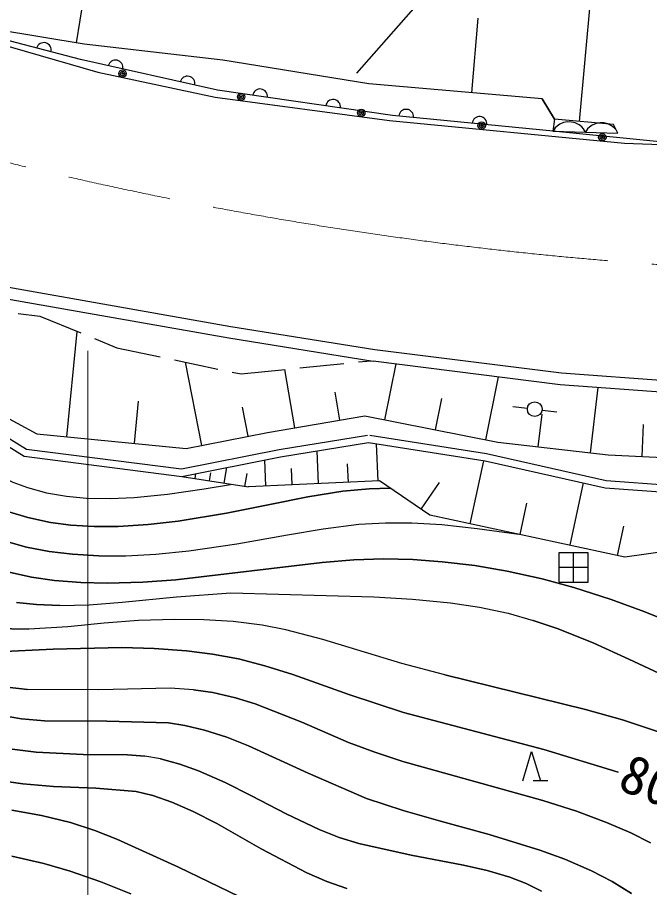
# Model space of a CAD drawing. Units: millimetres, scale not verified. Extents: x 40000 to 680000, y 20000 to 380000.
# Drawn here: x 328770 to 350195, y 243866 to 273366 of the extents above; entities that cross this region are included whole.
import ezdxf
from ezdxf.enums import TextEntityAlignment as Align

# ---------------------------------------------------------------- set-up
doc = ezdxf.new("R2010")
doc.units = ezdxf.units.MM
doc.header["$LTSCALE"] = 1000
doc.linetypes.add('CHAIN', pattern=[18.5, 12, -1.5, 3.5, -1.5])
for name, color, linetype, lineweight in [('M-BGD', 7, 'Continuous', 25), ('M-BMK', 2, 'CHAIN', 13), ('M-STR-HTXT', 7, 'Continuous', 13)]:
    doc.layers.add(name, color=color, linetype=linetype, lineweight=lineweight)
doc.styles.add('ＭＳ ゴシック', font='')
doc.styles.get('ＭＳ ゴシック').set_extended_font_data('MS Gothic')

msp = doc.modelspace()

# ---------------------------------------------------------------- linework, layer by layer
at = {"layer": 'M-BGD'}
for p, q in [((340269, 271474), (344555, 276352)), ((330771, 272500), (331278, 275593)), ((347818, 269836), (348275, 274881)), ((323882, 273701), (331499, 271512)), ((323882, 273701), (331499, 271512)), ((344172, 270814), (344388, 273338)), ((331033, 272457), (327347, 273061)), ((335737, 271919), (331033, 272457)), ((340680, 271113), (335737, 271919)), ((331499, 271512), (335467, 270663)), ((331499, 271512), (335467, 270663)), ((346555, 270611), (340680, 271113)), ((335467, 270663), (341386, 269874)), ((335467, 270663), (341386, 269874)), ((346976, 269913), (346555, 270611)), ((346555, 270611), (346976, 269913)), ((346555, 270611), (346976, 269913)), ((341386, 269874), (349350, 269103)), ((341386, 269874), (349350, 269103)), ((346976, 269913), (346912, 269509)), ((346976, 269913), (346912, 269509)), ((348973, 269732), (346976, 269913)), ((348973, 269732), (346976, 269913)), ((347059, 269681), (346991, 269617)), ((347059, 269681), (346991, 269617)), ((347149, 269744), (347059, 269681)), ((347149, 269744), (347059, 269681)), ((347283, 269806), (347149, 269744)), ((347283, 269806), (347149, 269744)), ((347415, 269824), (347283, 269806)), ((347415, 269824), (347283, 269806)), ((347547, 269820), (347415, 269824)), ((347547, 269820), (347415, 269824)), ((347678, 269794), (347547, 269820)), ((347678, 269794), (347547, 269820)), ((347808, 269724), (347678, 269794)), ((347808, 269724), (347678, 269794)), ((347894, 269656), (347808, 269724)), ((347894, 269656), (347808, 269724)), ((347958, 269588), (347894, 269656)), ((347958, 269588), (347894, 269656)), ((348158, 269648), (348090, 269584)), ((348158, 269648), (348090, 269584)), ((348248, 269711), (348158, 269648)), ((348248, 269711), (348158, 269648)), ((348382, 269773), (348248, 269711)), ((348382, 269773), (348248, 269711)), ((348515, 269791), (348382, 269773)), ((348515, 269791), (348382, 269773)), ((348647, 269787), (348515, 269791)), ((348647, 269787), (348515, 269791)), ((348778, 269761), (348647, 269787)), ((348778, 269761), (348647, 269787)), ((348908, 269691), (348778, 269761)), ((348908, 269691), (348778, 269761)), ((348994, 269623), (348908, 269691)), ((348994, 269623), (348908, 269691)), ((349121, 269443), (348973, 269732)), ((349121, 269443), (348973, 269732)), ((351017, 269095), (346912, 269509)), ((346912, 269509), (349121, 269443)), ((351017, 269095), (346912, 269509)), ((346912, 269509), (349121, 269443)), ((346991, 269617), (346922, 269509)), ((346991, 269617), (346922, 269509)), ((348021, 269476), (347958, 269588)), ((348021, 269476), (347958, 269588)), ((348090, 269584), (348021, 269476)), ((348090, 269584), (348021, 269476)), ((349058, 269555), (348994, 269623)), ((349058, 269555), (348994, 269623)), ((349121, 269443), (349058, 269555)), ((349121, 269443), (349058, 269555)), ((349350, 269103), (353365, 268951)), ((349350, 269103), (353365, 268951)), ((309136, 267633), (336005, 262892)), ((309136, 267633), (336005, 262892)), ((309643, 267137), (335939, 262498)), ((309643, 267137), (335939, 262498)), ((328800, 263326), (329536, 263241)), ((329536, 263241), (330922, 262669)), ((336005, 262892), (340882, 262113)), ((336005, 262892), (340882, 262113)), ((330450, 259151), (330799, 262720)), ((331385, 262478), (332138, 262167)), ((335939, 262498), (340825, 261717)), ((335939, 262498), (340825, 261717)), ((332138, 262167), (333605, 261858)), ((340882, 262113), (347209, 261313)), ((340882, 262113), (347209, 261313)), ((334095, 261755), (335563, 261446)), ((335015, 258858), (334466, 261677)), ((340332, 261686), (340750, 261729)), ((347169, 260915), (340825, 261717)), ((347169, 260915), (340825, 261717)), ((336353, 261279), (337845, 261432)), ((338174, 259451), (337836, 261431)), ((338342, 261483), (339834, 261635)), ((341227, 259720), (341604, 261621)), ((336052, 261342), (336353, 261279)), ((344650, 259041), (345075, 261181)), ((347209, 261313), (355684, 260689)), ((347209, 261313), (355684, 260689)), ((355671, 260289), (347169, 260915)), ((348197, 258600), (348452, 260820)), ((326872, 260631), (329434, 259250)), ((326872, 260631), (329434, 259250)), ((339702, 259711), (339539, 260666)), ((332736, 258928), (332876, 260357)), ((342939, 259380), (343151, 260450)), ((326715, 259895), (328997, 258488)), ((326715, 259895), (328997, 258488)), ((326821, 260124), (329083, 258729)), ((326821, 260124), (329083, 258729)), ((336592, 259165), (336400, 260151)), ((345558, 260180), (346054, 260117)), ((346421, 258804), (346549, 259914)), ((346550, 260055), (347046, 259992)), ((337245, 259292), (340547, 259855)), ((337245, 259292), (340547, 259855)), ((340547, 259855), (345052, 258961)), ((340547, 259855), (345052, 258961)), ((349938, 258478), (349989, 259568)), ((329434, 259250), (334492, 258756)), ((329434, 259250), (334492, 258756)), ((334492, 258756), (337245, 259292)), ((334492, 258756), (337245, 259292)), ((337644, 258717), (340631, 259203)), ((337644, 258717), (340631, 259203)), ((340711, 259203), (344669, 258577)), ((340711, 259203), (344669, 258577)), ((329083, 258729), (334336, 258061)), ((329083, 258729), (334336, 258061)), ((334336, 258061), (337644, 258717)), ((334336, 258061), (337644, 258717)), ((337688, 258471), (340672, 258956)), ((337688, 258471), (340672, 258956)), ((340672, 258956), (344622, 258331)), ((340672, 258956), (344622, 258331)), ((341002, 257649), (340944, 258913)), ((345052, 258961), (348794, 258532)), ((345052, 258961), (348794, 258532)), ((328997, 258488), (334345, 257808)), ((328997, 258488), (334345, 257808)), ((334345, 257808), (337688, 258471)), ((334345, 257808), (337688, 258471)), ((338980, 257556), (338929, 258673)), ((344669, 258577), (348726, 257671)), ((344669, 258577), (348726, 257671)), ((348794, 258532), (352275, 258368)), ((348794, 258532), (352275, 258368)), ((337194, 257475), (337153, 258365)), ((339991, 257603), (339962, 258235)), ((344116, 256200), (344577, 258338)), ((344622, 258331), (348689, 257423)), ((344622, 258331), (348689, 257423)), ((334792, 257737), (334818, 257902)), ((335285, 257658), (335328, 257923)), ((335779, 257579), (335864, 258109)), ((336483, 257467), (336553, 257907)), ((338087, 257516), (338061, 258074)), ((328610, 257609), (329108, 257425)), ((334345, 257808), (336604, 257448)), ((334345, 257808), (336604, 257448)), ((341041, 257651), (336604, 257448)), ((341041, 257651), (336604, 257448)), ((342753, 256494), (341041, 257651)), ((342753, 256494), (341041, 257651)), ((342458, 256693), (343071, 257599)), ((347503, 255469), (347960, 257586)), ((348726, 257671), (356748, 257057)), ((348726, 257671), (356748, 257057)), ((329108, 257425), (329762, 257248)), ((329762, 257248), (330431, 257132)), ((333854, 257208), (335103, 257389)), ((333854, 257208), (335103, 257389)), ((335103, 257389), (335994, 257534)), ((335103, 257389), (335994, 257534)), ((338615, 257114), (339796, 257302)), ((339796, 257302), (338615, 257114)), ((339796, 257302), (340686, 257384)), ((340686, 257384), (339796, 257302)), ((340686, 257384), (341406, 257404)), ((341406, 257404), (340686, 257384)), ((348689, 257423), (356729, 256808)), ((348689, 257423), (356729, 256808)), ((330431, 257132), (331115, 257070)), ((330431, 257132), (331115, 257070)), ((331115, 257070), (331912, 257056)), ((331115, 257070), (331912, 257056)), ((331912, 257056), (332722, 257093)), ((331912, 257056), (332722, 257093)), ((332722, 257093), (333854, 257208)), ((332722, 257093), (333854, 257208)), ((337329, 256856), (338615, 257114)), ((338615, 257114), (337329, 256856)), ((335854, 256561), (337329, 256856)), ((337329, 256856), (335854, 256561)), ((345809, 255835), (346038, 256893)), ((328483, 256604), (329126, 256409)), ((329126, 256409), (328483, 256604)), ((329126, 256409), (329894, 256247)), ((329894, 256247), (329126, 256409)), ((334220, 256290), (335854, 256561)), ((335854, 256561), (334220, 256290)), ((349360, 255068), (342753, 256494)), ((349360, 255068), (342753, 256494)), ((329894, 256247), (330579, 256157)), ((330579, 256157), (329894, 256247)), ((330579, 256157), (331375, 256108)), ((331375, 256108), (330579, 256157)), ((331375, 256108), (332180, 256109)), ((332180, 256109), (331375, 256108)), ((332180, 256109), (333197, 256172)), ((333197, 256172), (332180, 256109)), ((333197, 256172), (334220, 256290)), ((334220, 256290), (333197, 256172)), ((339129, 256030), (340343, 256186)), ((340343, 256186), (341242, 256236)), ((341242, 256236), (342143, 256231)), ((342143, 256231), (343154, 256170)), ((342143, 256231), (343154, 256170)), ((343154, 256170), (344347, 256041)), ((343154, 256170), (344347, 256041)), ((349103, 255123), (349319, 256124)), ((336210, 255520), (337922, 255822)), ((337922, 255822), (339129, 256030)), ((344347, 256041), (345769, 255843)), ((344347, 256041), (345769, 255843)), ((334580, 255283), (336210, 255520)), ((352852, 255570), (349360, 255068)), ((352852, 255570), (349360, 255068)), ((333457, 255169), (334580, 255283)), ((348118, 255218), (347118, 255218)), ((347118, 255218), (347118, 254218)), ((347618, 254218), (347618, 255218)), ((348118, 254218), (348118, 255218)), ((331533, 255112), (332440, 255114)), ((332440, 255114), (333457, 255169)), ((339094, 254885), (334143, 254304)), ((340173, 254974), (339094, 254885)), ((341172, 255006), (340173, 254974)), ((342172, 254985), (341172, 255006)), ((343171, 254914), (342172, 254985)), ((344269, 254780), (343171, 254914)), ((345363, 254592), (344269, 254780)), ((346549, 254329), (345363, 254592)), ((348118, 254718), (347118, 254718)), ((334143, 254304), (333024, 254222)), ((347628, 254038), (346549, 254329)), ((331813, 254187), (330915, 254209)), ((333024, 254222), (331813, 254187)), ((347118, 254218), (348118, 254218)), ((348890, 253638), (347628, 254038)), ((332322, 253539), (334165, 253726)), ((334165, 253726), (336001, 253861)), ((336001, 253861), (340849, 253725)), ((340849, 253725), (342155, 253648)), ((330205, 253429), (331206, 253455)), ((331206, 253455), (332322, 253539)), ((342155, 253648), (343450, 253517)), ((343450, 253517), (344435, 253368)), ((350039, 253220), (348890, 253638)), ((344435, 253368), (345407, 253164)), ((345407, 253164), (346254, 252925)), ((351359, 252679), (350039, 253220)), ((331709, 252825), (330478, 252703)), ((332879, 252916), (331709, 252825)), ((334092, 252960), (332879, 252916)), ((335094, 252948), (334092, 252960)), ((336087, 252883), (335094, 252948)), ((337070, 252758), (336087, 252883)), ((330478, 252703), (329162, 252630)), ((337870, 252606), (337070, 252758)), ((339123, 252280), (337870, 252606)), ((340274, 251926), (339123, 252280)), ((329986, 251950), (327682, 251845)), ((327682, 251845), (329986, 251950)), ((332306, 252000), (329986, 251950)), ((329986, 251950), (332306, 252000)), ((333407, 251972), (332306, 252000)), ((332306, 252000), (333407, 251972)), ((334500, 251891), (333407, 251972)), ((333407, 251972), (334500, 251891)), ((335385, 251779), (334500, 251891)), ((334500, 251891), (335385, 251779)), ((336262, 251617), (335385, 251779)), ((335385, 251779), (336262, 251617)), ((341803, 251466), (340274, 251926)), ((337158, 251386), (336262, 251617)), ((336262, 251617), (337158, 251386)), ((338107, 251085), (337158, 251386)), ((337158, 251386), (338107, 251085)), ((343261, 251081), (341803, 251466)), ((339998, 250408), (338107, 251085)), ((338107, 251085), (339998, 250408)), ((331531, 250569), (329115, 250576)), ((333946, 250624), (331531, 250569)), ((334737, 250574), (333946, 250624)), ((341857, 249798), (339998, 250408)), ((339998, 250408), (341857, 249798)), ((341857, 249798), (346612, 248544)), ((346612, 248544), (341857, 249798)), ((345895, 247484), (346195, 248484)), ((346195, 248484), (346495, 247484)), ((333615, 248226), (333087, 248316)), ((346745, 247484), (346245, 247484)), ((328582, 246496), (329585, 246307)), ((329585, 246307), (328582, 246496)), ((329585, 246307), (330570, 246070)), ((330570, 246070), (329585, 246307)), ((330570, 246070), (331400, 245804)), ((331400, 245804), (330570, 246070)), ((331400, 245804), (332145, 245511)), ((332145, 245511), (331400, 245804)), ((332145, 245511), (334226, 244562)), ((334226, 244562), (332145, 245511)), ((334226, 244562), (336285, 243565)), ((336285, 243565), (334226, 244562))]:
    msp.add_line(p, q, dxfattribs=at)
for points in [[(346922, 269509), (341482, 270046), (335547, 270897), (330912, 271935), (327315, 272874)], [(322003, 260375), (322890, 260192), (323859, 259934), (324617, 259677), (325356, 259366), (326242, 258902), (327202, 258340), (327900, 257948), (328610, 257609), (329108, 257425), (329762, 257248), (330431, 257132)], [(310328, 257515), (315141, 256571), (316450, 256327), (317741, 256033), (318513, 255805), (319258, 255527), (319795, 255279), (320392, 254938), (320887, 254597), (321501, 254096), (322954, 252697), (324448, 251344), (325017, 250942), (325546, 250625), (326085, 250358), (326738, 250094), (327414, 249882), (328105, 249719), (328907, 249592), (329688, 249522), (328907, 249592), (328105, 249719), (327414, 249882), (326738, 250094)], [(331533, 255112), (330636, 255164), (329850, 255261), (330636, 255164), (331533, 255112), (332440, 255114), (333457, 255169), (334580, 255283), (336210, 255520), (337922, 255822), (339129, 256030), (340343, 256186), (341242, 256236), (342143, 256231)], [(328487, 254555), (329251, 254393), (330029, 254281), (330915, 254209), (331813, 254187), (333024, 254222), (334143, 254304), (339094, 254885), (340173, 254974), (341172, 255006), (342172, 254985), (343171, 254914), (344269, 254780), (345363, 254592), (346549, 254329), (347628, 254038), (348890, 253638), (350039, 253220), (351359, 252679)], [(330915, 254209), (330029, 254281), (329251, 254393), (328487, 254555)], [(330205, 253429), (329418, 253458), (328741, 253530), (329418, 253458), (330205, 253429), (331206, 253455), (332322, 253539), (334165, 253726), (336001, 253861), (340849, 253725), (342155, 253648), (343450, 253517), (344435, 253368), (345407, 253164), (346254, 252925)], [(350500, 249143), (349272, 249551), (348027, 249909), (343261, 251081), (341803, 251466), (340274, 251926), (339123, 252280), (337870, 252606), (337070, 252758), (336087, 252883), (335094, 252948), (334092, 252960), (332879, 252916), (331709, 252825), (330478, 252703), (329162, 252630), (328569, 252642), (327892, 252711), (327352, 252821), (327892, 252711), (328569, 252642), (329162, 252630)], [(353875, 249567), (349491, 251612), (348301, 252149), (347098, 252634), (346254, 252925), (347098, 252634), (348301, 252149), (349491, 251612), (353875, 249567), (358301, 247531), (359766, 246823), (361259, 246039), (361669, 245755), (362029, 245429), (362252, 245155), (362498, 244741), (362694, 244286), (362877, 243701), (363109, 242702)], [(343261, 251081), (348027, 249909), (349272, 249551), (350500, 249143), (351394, 248791), (352297, 248380), (353360, 247839), (354401, 247251), (355591, 246510), (356672, 245775), (357974, 244820), (359169, 243881)], [(334737, 250574), (335396, 250482), (334737, 250574), (333946, 250624), (331531, 250569), (329115, 250576), (328422, 250657), (327751, 250789), (328422, 250657), (329115, 250576)], [(350222, 245379), (349558, 245722), (348739, 246078), (347715, 246459), (346577, 246824), (341836, 248142), (340878, 248452), (341836, 248142), (346577, 246824), (347715, 246459), (348739, 246078), (349558, 245722), (350222, 245379)], [(349133, 247776), (346612, 248544), (349133, 247776)], [(333615, 248226), (334270, 248053), (333615, 248226), (333087, 248316), (332498, 248363), (330997, 248383), (332498, 248363), (333087, 248316)], [(346527, 243750), (346009, 244003), (345460, 244214), (344689, 244444), (343884, 244631), (342112, 244967), (340345, 245360), (339680, 245568), (339002, 245834), (337882, 246361), (336707, 246972), (335812, 247425), (334911, 247824), (334270, 248053), (334911, 247824), (335812, 247425), (336707, 246972), (337882, 246361), (339002, 245834), (339680, 245568), (340345, 245360), (342112, 244967), (343884, 244631), (344689, 244444), (345460, 244214), (346009, 244003), (346527, 243750)], [(339935, 243836), (339252, 244074), (338584, 244362), (337030, 245183), (335524, 246040), (334725, 246451), (334005, 246764), (333361, 246983), (332796, 247121), (331427, 247236), (329991, 247297), (331427, 247236), (332796, 247121), (333361, 246983), (334005, 246764), (334725, 246451), (335524, 246040), (337030, 245183), (338584, 244362), (339252, 244074), (339935, 243836)], [(332616, 243649), (331597, 244063), (332616, 243649)]]:
    msp.add_lwpolyline(points, dxfattribs=at)
for points in [[(326621, 256316), (325629, 256806), (326621, 256316), (327715, 255836), (328317, 255622), (329076, 255412), (329850, 255261), (329076, 255412), (328317, 255622), (327715, 255836)], [(339991, 248790), (340878, 248452), (339991, 248790), (338408, 249472), (336823, 250098), (336162, 250304), (335396, 250482), (336162, 250304), (336823, 250098), (338408, 249472)], [(331805, 249512), (329688, 249522), (331805, 249512), (333891, 249448), (334447, 249365), (335115, 249208), (335865, 248968), (336606, 248677), (338625, 247742), (340597, 246892), (341846, 246482), (343109, 246122), (344761, 245669), (343109, 246122), (341846, 246482), (340597, 246892), (338625, 247742), (336606, 248677), (335865, 248968), (335115, 249208), (334447, 249365), (333891, 249448)], [(329405, 248460), (330997, 248383), (329405, 248460), (328588, 248563)], [(328950, 247387), (329991, 247297), (328950, 247387), (327914, 247530), (327099, 247691), (327914, 247530)], [(346480, 245140), (344761, 245669), (346480, 245140), (347318, 244831), (348225, 244435), (348928, 244068), (349581, 243667), (348928, 244068), (348225, 244435), (347318, 244831)], [(330558, 244426), (331597, 244063), (330558, 244426), (329665, 244681), (328586, 244932), (329665, 244681)]]:
    msp.add_lwpolyline(points, close=True, dxfattribs=at)
for centre, radius in [((332333, 271462), 125), ((332333, 271462), 125), ((332333, 271462), 75), ((332333, 271462), 75), ((332333, 271462), 25), ((332333, 271462), 25), ((336352, 270672), 125), ((336352, 270672), 125), ((336352, 270672), 75), ((336352, 270672), 75), ((336352, 270672), 25), ((336352, 270672), 25), ((340424, 270129), 125), ((340424, 270129), 125), ((340424, 270129), 75), ((340424, 270129), 75), ((340424, 270129), 25), ((340424, 270129), 25), ((344504, 269698), 125), ((344504, 269698), 125), ((344504, 269698), 75), ((344504, 269698), 75), ((344504, 269698), 25), ((344504, 269698), 25), ((348593, 269302), 125), ((348593, 269302), 125), ((348593, 269302), 75), ((348593, 269302), 75), ((348593, 269302), 25), ((348593, 269302), 25), ((346302, 260086), 250)]:
    msp.add_circle(centre, radius, dxfattribs=at)
for centre, start, end in [((329665, 272260), 345.3687, 165.3687), ((332094, 271670), 347.3822, 167.3822), ((334534, 271124), 347.3822, 167.3822), ((336994, 270690), 351.8376, 171.8376), ((339469, 270335), 351.8376, 171.8376), ((341946, 270000), 354.3609, 174.3609), ((344434, 269755), 354.3609, 174.3609)]:
    msp.add_arc(centre, 250, start, end, dxfattribs=at)
at = {"layer": 'M-BMK'}
for start, end in [(251.14345, 259.95818), (259.95818, 268.60764)]:
    msp.add_arc((359552, 394671), 130000, start, end, dxfattribs=at)
at = {"layer": 'M-STR-HTXT'}
msp.add_line((331154, 262062), (331154, 214666), dxfattribs=at)

# ---------------------------------------------------------------- texts
at = {"layer": 'M-BGD', "style": 'ＭＳ ゴシック'}
msp.add_text('80', height=1320, rotation=338.22, dxfattribs=at).set_placement((348915, 246856), align=Align.BOTTOM_LEFT)

doc.saveas('drawing.dxf')
